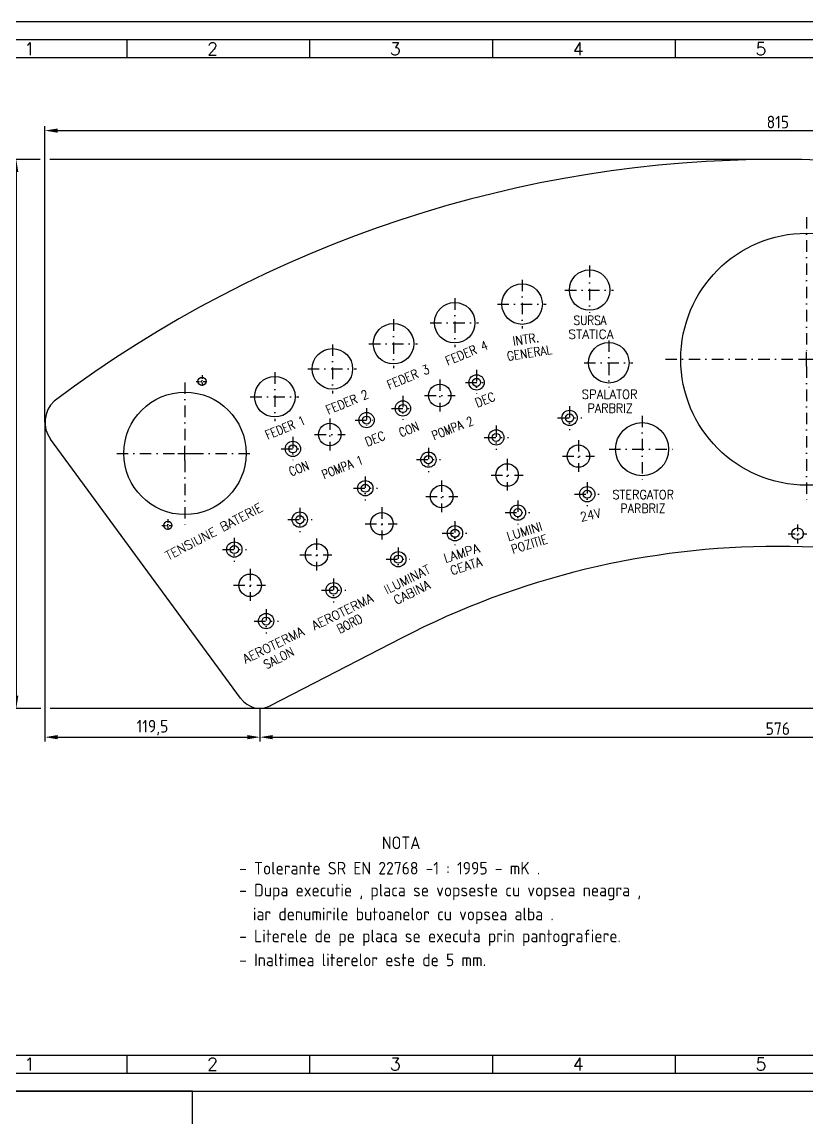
# Model space of a CAD drawing. Header units: millimetres. Extents: x 37 to 1354, y 67 to 1081.
# Drawn here: x 909.6 to 1127.9, y 653.7 to 958.2 of the extents above; entities that cross this region are included whole.
import ezdxf
from ezdxf.enums import TextEntityAlignment as Align

# ---------------------------------------------------------------- set-up
doc = ezdxf.new("R2010")
doc.units = ezdxf.units.MM
doc.linetypes.add('DASHDOT2', pattern=[12.7, 6.35, -3.175, 0, -3.175])
doc.layers.add('AXE', color=1, linetype='DASHDOT2')
doc.layers.add('COTE', color=1, linetype='Continuous')
doc.styles.add('ISO', font='SIMPLEX.shx')
doc.styles.add('ISOCPR', font='isocp.shx')
doc.styles.add('simplex', font='simplex.shx', dxfattribs={"width": 0.8})
doc.dimstyles.new('ISO-25', dxfattribs={"dimtxt": 2.5, "dimasz": 2.5, "dimexe": 1.25, "dimexo": 0.625, "dimtad": 1, "dimtxsty": 'Standard', "dimcen": 2.5, "dimadec": 0, "dimazin": 0, "dimtfac": 1, "dimtmove": 0, "dimatfit": 3, "dimfxl": 1, "dimarcsym": 0})

# ---------------------------------------------------------------- blocks, each defined once
blk = doc.blocks.new('*D359')
at = {"layer": 'COTE', "color": 1, "linetype": 'Continuous', "transparency": 16777216}
for p, q in [((916.05, 847.04), (916.05, 758.3)), ((975.81, 767.55), (975.81, 758.3)), ((919.55, 759.55), (972.31, 759.55))]:
    blk.add_line(p, q, dxfattribs=at)
for points in [[(919.55, 760.13), (919.55, 758.96), (916.05, 759.55)], [(972.31, 760.13), (972.31, 758.96), (975.81, 759.55)]]:
    blk.add_solid(points, dxfattribs=at)
at = {"layer": 'Defpoints', "color": 0, "linetype": 'Continuous', "transparency": 16777216}
for p in [(916.05, 847.04), (975.81, 767.55), (975.81, 759.55)]:
    blk.add_point(p, dxfattribs=at)
at = {"layer": 'COTE', "color": 1, "linetype": 'Continuous', "transparency": 16777216, "insert": (945.93, 762.18), "char_height": 3.5, "attachment_point": 5, "style": 'ISOCPR'}
blk.add_mtext('119,5', dxfattribs=at)
blk = doc.blocks.new('*D360')
at = {"layer": 'COTE', "color": 1, "linetype": 'Continuous', "transparency": 16777216}
for p, q in [((914.7, 920.05), (906.81, 920.05)), ((908.06, 916.55), (908.06, 771.05)), ((914.9, 767.55), (906.81, 767.55))]:
    blk.add_line(p, q, dxfattribs=at)
for points in [[(907.47, 916.55), (908.64, 916.55), (908.06, 920.05)], [(907.47, 771.05), (908.64, 771.05), (908.06, 767.55)]]:
    blk.add_solid(points, dxfattribs=at)
at = {"layer": 'Defpoints', "color": 0, "linetype": 'Continuous', "transparency": 16777216}
for p in [(914.7, 920.05), (908.06, 767.55), (914.9, 767.55)]:
    blk.add_point(p, dxfattribs=at)
at = {"layer": 'COTE', "color": 1, "linetype": 'Continuous', "transparency": 16777216, "insert": (905.68, 843.8), "char_height": 3.5, "attachment_point": 5, "rotation": 90, "style": 'ISOCPR'}
blk.add_mtext('305', dxfattribs=at)
blk = doc.blocks.new('*D361')
at = {"layer": 'COTE', "color": 1, "linetype": 'Continuous', "transparency": 16777216}
for p, q in [((975.81, 767.55), (975.81, 758.3)), ((1263.81, 767.55), (1263.81, 758.3)), ((979.31, 759.55), (1260.31, 759.55))]:
    blk.add_line(p, q, dxfattribs=at)
for points in [[(979.31, 760.13), (979.31, 758.96), (975.81, 759.55)], [(1260.31, 760.13), (1260.31, 758.96), (1263.81, 759.55)]]:
    blk.add_solid(points, dxfattribs=at)
at = {"layer": 'Defpoints', "color": 0, "linetype": 'Continuous', "transparency": 16777216}
for p in [(975.81, 767.55), (1263.81, 767.55), (1263.81, 759.55)]:
    blk.add_point(p, dxfattribs=at)
at = {"layer": 'COTE', "color": 1, "linetype": 'Continuous', "transparency": 16777216, "insert": (1119.81, 761.92), "char_height": 3.5, "attachment_point": 5, "style": 'ISOCPR'}
blk.add_mtext('576', dxfattribs=at)
blk = doc.blocks.new('*D362')
at = {"layer": 'COTE', "color": 1, "linetype": 'Continuous', "transparency": 16777216}
for p, q in [((916.05, 847.04), (916.05, 929.3)), ((1323.56, 847.04), (1323.56, 929.3)), ((919.55, 928.05), (1320.06, 928.05))]:
    blk.add_line(p, q, dxfattribs=at)
for points in [[(919.55, 928.63), (919.55, 927.46), (916.05, 928.05)], [(1320.06, 928.63), (1320.06, 927.46), (1323.56, 928.05)]]:
    blk.add_solid(points, dxfattribs=at)
at = {"layer": 'Defpoints', "color": 0, "linetype": 'Continuous', "transparency": 16777216}
for p in [(1323.56, 928.05), (916.05, 847.04), (1323.56, 847.04)]:
    blk.add_point(p, dxfattribs=at)
at = {"layer": 'COTE', "color": 1, "linetype": 'Continuous', "transparency": 16777216, "insert": (1119.81, 930.42), "char_height": 3.5, "attachment_point": 5, "style": 'ISOCPR'}
blk.add_mtext('815', dxfattribs=at)

msp = doc.modelspace()

# ---------------------------------------------------------------- linework, layer by layer
at = {"color": 240}
for p, q in [((1353.555, 958.233), (878.055, 958.233)), ((1348.555, 953.233), (883.055, 953.233)), ((883.055, 666.233), (1348.555, 666.233)), ((957.055, 661.233), (37.055, 661.233)), ((878.055, 661.233), (1353.555, 661.233)), ((957.055, 67.233), (957.055, 661.233))]:
    msp.add_line(p, q, dxfattribs=at)
at = {"color": 70}
for p, q in [((938.885, 948.233), (938.885, 953.233)), ((989.715, 948.233), (989.715, 953.233)), ((1040.545, 948.233), (1040.545, 953.233)), ((1091.375, 948.233), (1091.375, 953.233)), ((1343.555, 948.233), (888.055, 948.233)), ((888.055, 671.233), (1343.555, 671.233)), ((938.885, 666.233), (938.885, 671.233)), ((989.715, 666.233), (989.715, 671.233)), ((1040.545, 666.233), (1040.545, 671.233)), ((1091.375, 666.233), (1091.375, 671.233))]:
    msp.add_line(p, q, dxfattribs=at)
at = {"layer": 'AXE', "color": 1, "linetype": 'DASHDOT2', "ltscale": 0.5}
for p, q in [((1127.805, 904.026), (1127.805, 866.545)), ((1067.463, 890.532), (1067.463, 877.455)), ((1048.713, 886.632), (1048.713, 873.024)), ((1060.621, 883.744), (1074.126, 883.744)), ((1029.963, 881.469), (1029.963, 867.861)), ((1041.871, 879.844), (1055.376, 879.844)), ((1012.963, 875.638), (1012.963, 862.03)), ((1023.121, 874.681), (1036.626, 874.681)), ((995.963, 868.643), (995.963, 855.035)), ((1006.121, 868.85), (1019.626, 868.85)), ((1072.805, 869.754), (1072.805, 856.725)), ((989.121, 861.855), (1002.626, 861.855)), ((1065.962, 863.545), (1079.468, 863.545)), ((1088.584, 864.545), (1125.805, 864.545)), ((1127.805, 862.545), (1127.805, 825.262)), ((979.963, 860.914), (979.963, 847.306)), ((1025.804, 858.906), (1025.804, 850.041)), ((1036.054, 861.554), (1036.054, 854.973)), ((954.963, 858.094), (954.963, 840.377)), ((1032.928, 858.1), (1039.404, 858.1)), ((973.121, 854.127), (986.626, 854.127)), ((1015.554, 854.363), (1015.554, 847.723)), ((1021.608, 854.479), (1030.06, 854.479)), ((1005.463, 850.923), (1005.463, 844.5)), ((1012.385, 850.85), (1018.924, 850.85)), ((1061.896, 851.511), (1061.896, 844.787)), ((995.213, 848.053), (995.213, 839.189)), ((1002.28, 847.627), (1008.664, 847.627)), ((1058.581, 848.222), (1065.307, 848.222)), ((1082.055, 848.826), (1082.055, 830.204)), ((991.017, 843.627), (999.469, 843.627)), ((1041.514, 846.105), (1041.514, 839.38)), ((984.963, 843.02), (984.963, 836.5)), ((1038.199, 842.816), (1044.925, 842.816)), ((1064.347, 842.087), (1064.347, 833.298)), ((935.989, 838.377), (952.963, 838.377)), ((956.963, 838.377), (974.249, 838.377)), ((981.719, 839.627), (988.181, 839.627)), ((1022.649, 839.925), (1022.649, 833.201)), ((1059.932, 837.631), (1068.864, 837.631)), ((1072.891, 839.545), (1091.521, 839.545)), ((954.963, 836.377), (954.963, 818.629)), ((1019.334, 836.636), (1026.06, 836.636)), ((1044.522, 836.825), (1044.522, 828.036)), ((1005.114, 831.988), (1005.114, 825.264)), ((1040.107, 832.369), (1049.039, 832.369)), ((1001.798, 828.699), (1008.524, 828.699)), ((1026.339, 830.867), (1026.339, 822.077)), ((1066.805, 830.404), (1066.805, 823.739)), ((1021.924, 826.411), (1030.856, 826.411)), ((1047.537, 825.286), (1047.537, 818.621)), ((1063.266, 827.039), (1070.103, 827.039)), ((986.882, 823.262), (986.882, 816.538)), ((1009.696, 823.399), (1009.696, 814.49)), ((983.567, 819.973), (990.293, 819.973)), ((1030.037, 819.55), (1030.037, 812.884)), ((1043.998, 821.922), (1050.835, 821.922)), ((1005.045, 818.842), (1013.958, 818.842)), ((1026.498, 816.185), (1033.335, 816.185)), ((968.692, 814.948), (968.692, 808.224)), ((991.581, 814.727), (991.581, 805.818)), ((965.377, 811.659), (972.103, 811.659)), ((986.929, 810.17), (995.842, 810.17)), ((1014.287, 812.261), (1014.287, 805.799)), ((1010.875, 808.985), (1017.404, 808.985)), ((973.111, 806.284), (973.111, 797.376)), ((968.459, 801.727), (977.372, 801.727)), ((996.287, 803.656), (996.287, 796.932)), ((992.972, 800.367), (999.697, 800.367)), ((977.537, 795.084), (977.537, 788.36)), ((974.222, 791.795), (980.947, 791.795))]:
    msp.add_line(p, q, dxfattribs=at)
at = {"layer": 'AXE', "color": 1, "linetype": 'DASHDOT2', "ltscale": 0.15}
for p, q in [((959.704, 860.082), (959.704, 856.703)), ((958.048, 858.377), (961.365, 858.377)), ((950.213, 820.082), (950.213, 816.703)), ((948.557, 818.377), (951.874, 818.377))]:
    msp.add_line(p, q, dxfattribs=at)
at = {"layer": 'AXE', "color": 1, "linetype": 'DASHDOT2', "ltscale": 0.3}
for p, q in [((1125.305, 818.629), (1125.305, 813.356)), ((1122.717, 816.045), (1127.888, 816.045))]:
    msp.add_line(p, q, dxfattribs=at)
at = {"layer": 'COTE', "color": 1, "linetype": 'Continuous'}
for p, q in [((1119.805, 920.045), (917.392, 920.045)), ((1263.805, 767.545), (917.512, 767.545))]:
    msp.add_line(p, q, dxfattribs=at)
at = {"layer": 'COTE', "color": 7, "linetype": 'Continuous'}
for p, q in [((1127.805, 862.545), (1127.805, 866.545)), ((1125.805, 864.545), (1129.805, 864.545)), ((970.433, 770.386), (917.604, 842.306)), ((952.963, 838.377), (956.963, 838.377)), ((954.963, 836.377), (954.963, 840.377)), ((1015.195, 787.067), (978.68, 768.215))]:
    msp.add_line(p, q, dxfattribs=at)
at = {"layer": 'COTE', "color": 140, "linetype": 'Continuous'}
for centre, radius in [((1127.805, 864.545), 35), ((954.963, 838.377), 17)]:
    msp.add_circle(centre, radius, dxfattribs=at)
at = {"layer": 'COTE', "color": 7, "linetype": 'Continuous'}
for centre, radius in [((1067.463, 883.744), 5.625), ((1048.713, 879.844), 5.625), ((1029.963, 874.681), 5.625), ((1012.963, 868.85), 5.625), ((1072.805, 863.545), 5.625), ((995.963, 861.855), 5.625), ((959.704, 858.377), 1.125), ((979.963, 854.127), 5.625), ((1036.054, 858.1), 2.125), ((1036.054, 858.1), 1.125), ((1025.804, 854.479), 3.125), ((1015.554, 850.85), 2.125), ((1005.463, 847.627), 2.125), ((1015.554, 850.85), 1.125), ((1061.896, 848.222), 2.125), ((995.213, 843.627), 3.125), ((1005.463, 847.627), 1.125), ((1061.896, 848.222), 1.125), ((1041.514, 842.816), 2.125), ((1041.514, 842.816), 1.125), ((984.963, 839.627), 2.125), ((984.963, 839.627), 1.125), ((1064.347, 837.631), 3.125), ((1022.649, 836.636), 2.125), ((1022.649, 836.636), 1.125), ((1044.522, 832.369), 3.125), ((1005.114, 828.699), 2.125), ((1005.114, 828.699), 1.125), ((1026.339, 826.411), 3.125), ((1066.805, 827.039), 2.125), ((1066.805, 827.039), 1.125), ((1047.537, 821.922), 2.125), ((1047.537, 821.922), 1.125), ((950.213, 818.377), 1.125), ((986.882, 819.973), 2.125), ((986.882, 819.973), 1.125), ((1009.696, 818.842), 3.125), ((1030.037, 816.185), 2.125), ((1030.037, 816.185), 1.125), ((1125.305, 816.045), 1.625), ((968.692, 811.659), 2.125), ((991.581, 810.17), 3.125), ((968.692, 811.659), 1.125), ((1014.287, 808.985), 2.125), ((1014.287, 808.985), 1.125), ((973.111, 801.727), 3.125), ((996.287, 800.367), 2.125), ((996.287, 800.367), 1.125), ((977.537, 791.795), 2.125), ((977.537, 791.795), 1.125)]:
    msp.add_circle(centre, radius, dxfattribs=at)
at = {"layer": 'COTE', "color": 3, "linetype": 'Continuous'}
msp.add_circle((1082.055, 839.545), 7.375, dxfattribs=at)
at = {"layer": 'COTE', "color": 7, "linetype": 'Continuous'}
for centre, radius, start, end in [((1119.805, 585.045), 335, 53.08859, 126.91141), ((924.055, 847.037), 8, 132.88309, 216.26077), ((1119.805, 585.045), 227.5, 62.62418, 117.37582), ((975.805, 774.045), 6.5, 214.26411, 298.04812)]:
    msp.add_arc(centre, radius, start, end, dxfattribs=at)

# ---------------------------------------------------------------- texts
at = {"color": 50, "style": 'ISO'}
for s, p in [('1', (911.805, 950.733)), ('2', (962.635, 950.733)), ('3', (1013.465, 950.733)), ('4', (1064.295, 950.733)), ('5', (1115.125, 950.733)), ('1', (911.805, 668.733)), ('2', (962.635, 668.733)), ('3', (1013.465, 668.733)), ('4', (1064.295, 668.733)), ('5', (1115.125, 668.733))]:
    msp.add_text(s, height=3.5, dxfattribs=at).set_placement(p, align=Align.MIDDLE)
at = {"color": 2, "style": 'ISOCPR'}
for s, p in [('- Tolerante SR EN 22768 -1 : 1995 - mK .', (970.043, 721.395)), ('- Dupa executie , placa se vopseste cu vopsea neagra , ', (970.043, 715.315)), ('iar denumirile butoanelor cu vopsea alba .', (973.843, 708.662)), ('- Literele de pe placa se executa prin pantografiere.', (970.043, 702.562)), ('- Inaltimea literelor este de 5 mm.', (970.043, 695.926))]:
    msp.add_text(s, height=3.5, dxfattribs=at).set_placement(p)
at = {"layer": 'COTE', "color": 1, "linetype": 'Continuous', "style": 'simplex'}
for s, width, p, p2 in [('SURSA', 0.775108, (1063.044, 874.09), (1072.179, 874.09)), ('SPALATOR', 0.836127, (1065.298, 853.544), (1080.827, 853.544)), ('STERGATOR', 0.821048, (1073.85, 825.69), (1090.955, 825.69)), ('PARBRIZ', 0.825839, (1076.034, 821.832), (1088.618, 821.832))]:
    msp.add_text(s, height=2.5, dxfattribs=dict(at, width=width)).set_placement(p, p2, align=Align.FIT)
for s, rotation, width, p, p2 in [('INTR.', 8.32834, 0.860575, (1046.326, 868.294), (1053.523, 869.348)), ('STATICA', 360, 0.85941, (1061.563, 870.233), (1074.147, 870.233)), ('FEDER 4', 22.35944, 0.790391, (1028.019, 862.774), (1039.506, 867.499)), ('GENERAL', 8.74215, 0.77726, (1044.705, 864.093), (1057.143, 866.006)), ('FEDER 3', 22.35944, 0.796425, (1011.752, 856.082), (1023.239, 860.807)), ('FEDER 2', 22.35944, 0.796425, (994.789, 849.105), (1006.275, 853.83)), ('DEC', 21.31791, 0.857389, (1036.252, 851.116), (1041.482, 853.157)), ('PARBRIZ', 360, 0.825839, (1066.907, 849.687), (1079.492, 849.687)), ('FEDER 1', 22.35944, 0.802321, (977.94, 842.174), (988.716, 846.607)), ('CON', 21.31791, 0.837579, (1015.051, 842.843), (1020.345, 844.909)), ('POMPA 2', 21.31791, 0.705691, (1024.199, 842.047), (1035.391, 846.414)), ('DEC', 21.31791, 0.857389, (1005.661, 840.264), (1010.891, 842.305)), ('POMPA 1', 21.31791, 0.753089, (993.608, 831.195), (1004.8, 835.562)), ('CON', 21.31791, 0.837579, (984.46, 831.99), (989.755, 834.056)), ('TENSIUNE BATERIE', 27.59975, 0.865268, (950.302, 808.603), (976.867, 822.491)), ('24V', 12.42862, 0.873278, (1065.127, 819.425), (1070.812, 820.678)), ('LUMINI', 17.36086, 0.917605, (1044.889, 814.008), (1054.585, 817.039)), ('LAMPA', 17.36086, 0.853372, (1027.422, 807.954), (1037.119, 810.985)), ('POZITIE', 17.22117, 0.791816, (1046.119, 810.424), (1056.023, 813.494)), ('ILUMINAT', 26.04312, 0.849358, (1011.073, 799.184), (1023.519, 805.266)), ('CEATA', 17.29814, 0.790261, (1029.184, 804.53), (1037.807, 807.215)), ('CABINA', 26.17002, 0.826151, (1013.744, 796.253), (1023.454, 801.024)), ('AEROTERMA', 26.01392, 0.853648, (990.995, 789.185), (1007.617, 797.297)), ('BORD', 27.44184, 0.796557, (998.041, 788.252), (1004.605, 791.66)), ('AEROTERMA', 26.01392, 0.853648, (971.768, 779.929), (988.39, 788.041)), ('SALON', 27.20253, 0.789982, (977.642, 778.368), (985.589, 782.452))]:
    msp.add_text(s, height=2.5, rotation=rotation, dxfattribs=dict(at, width=width)).set_placement(p, p2, align=Align.FIT)
at = {"layer": 'COTE', "color": 6, "style": 'ISOCPR'}
msp.add_text('NOTA', height=3.5, dxfattribs=at).set_placement((1009.721, 728.448))

# ---------------------------------------------------------------- dimensions: what is measured, and where the dimension line sits
at = {"layer": 'COTE', "color": 1, "linetype": 'Continuous'}
for base, p1, p2, picture, middle in [((1323.555, 928.045), (916.055, 847.037), (1323.555, 847.037), '*D362', (1119.805, 930.42)), ((975.805, 759.545), (916.055, 847.037), (975.805, 767.545), '*D359', (945.93, 762.182)), ((1263.805, 759.545), (975.805, 767.545), (1263.805, 767.545), '*D361', (1119.805, 761.92))]:
    dim = msp.add_linear_dim(base=base, p1=p1, p2=p2, dimstyle='ISO-25', override={"dimtxt": 3.5, "dimasz": 3.5, "dimexo": 0, "dimdec": 1, "dimlfac": 2, "dimtxsty": 'ISOCPR', "dimcen": 3.5, "dimclrd": 1, "dimclre": 1, "dimclrt": 1, "dimtdec": 1, "dimlwd": -1, "dimlwe": -1}, dxfattribs=at)
    dim.commit()
    dim.dimension.update_dxf_attribs({"geometry": picture, "text_midpoint": middle})
dim = msp.add_linear_dim(base=(908.055, 767.545), p1=(914.699, 920.045), p2=(914.897, 767.545), angle=90, dimstyle='ISO-25', override={"dimtxt": 3.5, "dimasz": 3.5, "dimexo": 0, "dimdec": 1, "dimlfac": 2, "dimtxsty": 'ISOCPR', "dimcen": 3.5, "dimclrd": 1, "dimclre": 1, "dimclrt": 1, "dimtdec": 1, "dimlwd": -1, "dimlwe": -1}, dxfattribs=at)
dim.commit()
dim.dimension.update_dxf_attribs({"geometry": '*D360', "text_midpoint": (905.68, 843.795)})

doc.saveas('drawing.dxf')
